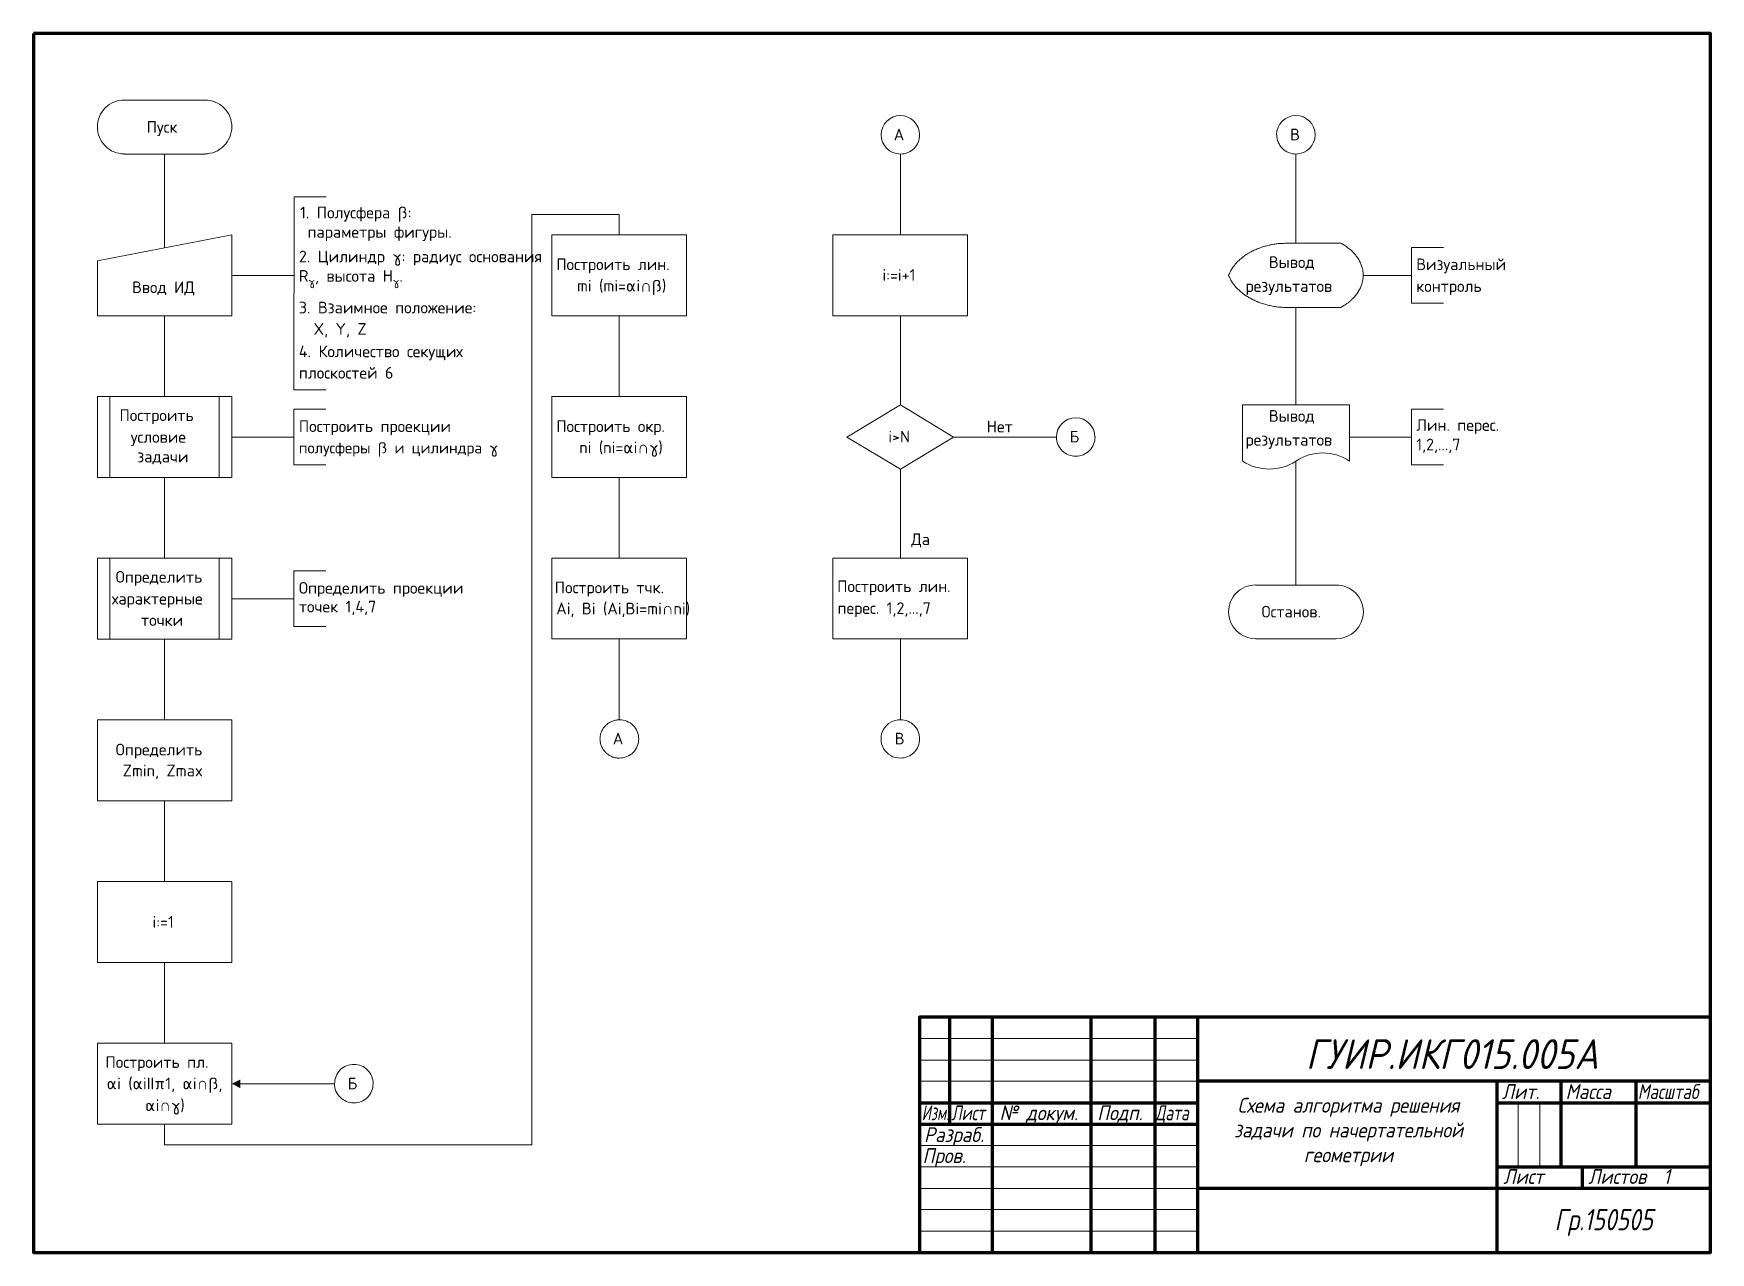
# Model space of a CAD drawing. Header units: millimetres. Extents: x 521 to 916, y 5 to 292.
import ezdxf

# ---------------------------------------------------------------- set-up
doc = ezdxf.new("R2010")
doc.units = ezdxf.units.MM
doc.header["$LTSCALE"] = 0.5
doc.layers.add('4-текст', color=7, linetype='Continuous', true_color=0x00ad00)
for name, color, linetype in [('PDF _PDF _Геометрия', 7, 'Continuous'), ('PDF _PDF _Сплошная заливка', 7, 'Continuous'), ('PDF _Текст', 7, 'Continuous')]:
    doc.layers.add(name, color=color, linetype=linetype)
doc.styles.add('PDF ISOCPEUR', font='ISOCPEUR.TTF')
doc.styles.get("Standard").update_dxf_attribs({"font": 'ISOCPEUI.TTF', "width": 0.9})

msp = doc.modelspace()

# ---------------------------------------------------------------- linework, layer by layer
at = {"layer": 'PDF _PDF _Геометрия', "lineweight": 80}
msp.add_lwpolyline([(520.73, 291.95), (520.73, 5), (915.73, 5), (915.73, 291.95)], close=True, dxfattribs=at)
at = {"layer": 'PDF _PDF _Геометрия', "lineweight": 13}
for points in [[(561.08, 276.24), (542.07, 276.24)], [(542.07, 263.58), (561.08, 263.58)], [(551.6, 263.58), (551.6, 241.53)], [(724.92, 263.58), (724.92, 244.53)], [(818.06, 263.58), (818.06, 242.59)], [(589.62, 253.5), (582.09, 253.5), (582.04, 208.04), (589.57, 208.04)], [(551.6, 35.18), (551.6, 30.35), (638.09, 30.35), (638.09, 249.32), (658.71, 249.32), (658.71, 244.53)], [(852.82, 241.61), (845.28, 241.61), (845.28, 228.49), (852.82, 228.49)], [(582.04, 235.01), (567.43, 235.01)], [(845.28, 235.01), (833.94, 235.01)], [(551.6, 225.52), (551.6, 206.52)], [(658.71, 225.52), (658.71, 206.52)], [(724.92, 225.52), (724.92, 204.53)], [(818.06, 227.47), (818.06, 204.53)], [(538.73, 187.46), (538.73, 206.52)], [(564.43, 187.46), (564.43, 206.52)], [(589.57, 203.55), (582.04, 203.55), (582.04, 190.43), (589.57, 190.43)], [(805.49, 191.27), (805.49, 204.53), (830.68, 204.53), (830.68, 191.27)], [(852.82, 203.55), (845.28, 203.55), (845.28, 190.43), (852.82, 190.43)], [(582.04, 196.95), (567.43, 196.95)], [(761.67, 196.95), (737.45, 196.95)], [(845.28, 196.95), (830.68, 196.95)], [(818.06, 191.27), (818.06, 162.1)], [(551.6, 187.46), (551.6, 168.45)], [(658.71, 187.46), (658.71, 168.45)], [(724.92, 189.41), (724.92, 168.45)], [(538.73, 149.4), (538.73, 168.45)], [(564.43, 149.4), (564.43, 168.45)], [(589.57, 165.45), (582.04, 165.45), (582.04, 152.37), (589.57, 152.37)], [(827.54, 162.1), (808.53, 162.1)], [(582.04, 158.89), (567.43, 158.89)], [(551.6, 149.4), (551.6, 130.39)], [(658.71, 149.45), (658.71, 130.39), (658.5, 130.39), (658.24, 130.35), (658.03, 130.31), (657.82, 130.31), (657.61, 130.23), (657.35, 130.18), (657.14, 130.1), (656.97, 130.01), (656.76, 129.93), (656.55, 129.84), (656.38, 129.72), (656.17, 129.63), (656, 129.51), (655.83, 129.34), (655.66, 129.21), (655.49, 129.08), (655.36, 128.91), (655.19, 128.74), (655.07, 128.57), (654.94, 128.41), (654.81, 128.24), (654.73, 128.02), (654.6, 127.81), (654.52, 127.64), (654.43, 127.43), (654.35, 127.22), (654.3, 127.01), (654.26, 126.8), (654.22, 126.58), (654.18, 126.33), (654.18, 126.12), (654.14, 125.86), (654.18, 125.65), (654.18, 125.4), (654.22, 125.19), (654.26, 124.98), (654.3, 124.76), (654.35, 124.55), (654.43, 124.34), (654.52, 124.13), (654.6, 123.92), (654.73, 123.71), (654.81, 123.54), (654.94, 123.37), (655.07, 123.16), (655.19, 122.99), (655.36, 122.86), (655.49, 122.69), (655.66, 122.52), (655.83, 122.39), (656, 122.27), (656.17, 122.14), (656.38, 122.01), (656.55, 121.93), (656.76, 121.8), (656.97, 121.72), (657.14, 121.63), (657.35, 121.59), (657.61, 121.5), (657.82, 121.46), (658.03, 121.42), (658.24, 121.38), (658.5, 121.38), (658.71, 121.38)], [(724.92, 149.45), (724.92, 130.39)], [(808.53, 149.45), (827.54, 149.45)], [(551.6, 111.3), (551.6, 92.33)], [(551.6, 73.24), (551.6, 54.23)], [(591.6, 44.71), (569.17, 44.71)]]:
    msp.add_lwpolyline(points, dxfattribs=at)
for points in [[(535.76, 225.52), (567.43, 225.52), (567.43, 244.53), (535.76, 238.48)], [(642.83, 225.52), (674.54, 225.52), (674.54, 244.53), (642.83, 244.53)], [(709.04, 225.52), (740.75, 225.52), (740.75, 244.53), (709.04, 244.53)], [(815.44, 242.59), (828.64, 242.59), (828.94, 242.42), (829.19, 242.29), (829.45, 242.12), (829.7, 241.95), (829.96, 241.78), (830.17, 241.61), (830.42, 241.44), (830.63, 241.27), (830.85, 241.1), (831.06, 240.93), (831.23, 240.76), (831.44, 240.55), (831.61, 240.38), (831.82, 240.17), (831.99, 240), (832.16, 239.79), (832.29, 239.58), (832.45, 239.37), (832.58, 239.2), (832.75, 238.99), (832.88, 238.78), (833, 238.56), (833.09, 238.35), (833.22, 238.14), (833.3, 237.93), (833.39, 237.72), (833.47, 237.5), (833.56, 237.25), (833.64, 237.04), (833.68, 236.83), (833.77, 236.62), (833.81, 236.36), (833.85, 236.15), (833.85, 235.94), (833.89, 235.68), (833.94, 235.47), (833.94, 235.26), (833.94, 235.01), (833.94, 234.8), (833.89, 234.58), (833.89, 234.33), (833.85, 234.12), (833.81, 233.91), (833.77, 233.65), (833.72, 233.44), (833.68, 233.19), (833.6, 232.98), (833.56, 232.76), (833.47, 232.55), (833.34, 232.3), (833.26, 232.09), (833.17, 231.87), (833.05, 231.66), (832.92, 231.45), (832.79, 231.24), (832.67, 230.99), (832.5, 230.77), (832.37, 230.56), (832.2, 230.39), (832.03, 230.18), (831.86, 229.97), (831.65, 229.76), (831.48, 229.55), (831.27, 229.38), (831.14, 229.21), (830.97, 229.08), (830.85, 228.95), (830.68, 228.83), (830.55, 228.7), (830.38, 228.57), (830.21, 228.45), (830.04, 228.36), (829.7, 228.11), (829.36, 227.89), (829.03, 227.68), (828.64, 227.47), (815.44, 227.47), (815.14, 227.47), (814.84, 227.51), (814.59, 227.51), (814.29, 227.56), (814, 227.56), (813.7, 227.6), (813.45, 227.64), (813.15, 227.68), (812.85, 227.73), (812.6, 227.77), (812.3, 227.85), (812.05, 227.89), (811.79, 227.94), (811.5, 228.02), (811.24, 228.06), (810.99, 228.15), (810.74, 228.23), (810.44, 228.32), (810.19, 228.4), (809.93, 228.49), (809.68, 228.57), (809.47, 228.66), (809.21, 228.74), (808.96, 228.83), (808.7, 228.95), (808.49, 229.04), (808.24, 229.16), (808.03, 229.25), (807.77, 229.38), (807.56, 229.5), (807.35, 229.63), (807.1, 229.76), (806.88, 229.88), (806.67, 230.01), (806.46, 230.14), (806.29, 230.27), (806.08, 230.39), (805.87, 230.52), (805.66, 230.69), (805.49, 230.82), (805.32, 230.99), (805.11, 231.11), (804.94, 231.28), (804.77, 231.45), (804.6, 231.58), (804.43, 231.75), (804.26, 231.92), (804.09, 232.09), (803.96, 232.26), (803.79, 232.42), (803.67, 232.59), (803.5, 232.76), (803.37, 232.93), (803.24, 233.1), (803.12, 233.31), (802.99, 233.48), (802.9, 233.65), (802.78, 233.86), (802.65, 234.03), (802.57, 234.25), (802.48, 234.41), (802.4, 234.63), (802.31, 234.84), (802.23, 235.01), (802.31, 235.22), (802.4, 235.43), (802.48, 235.64), (802.57, 235.81), (802.65, 236.02), (802.78, 236.19), (802.9, 236.4), (802.99, 236.57), (803.12, 236.79), (803.24, 236.95), (803.37, 237.12), (803.5, 237.29), (803.67, 237.5), (803.79, 237.67), (803.96, 237.84), (804.09, 238.01), (804.26, 238.18), (804.43, 238.35), (804.6, 238.48), (804.77, 238.65), (804.94, 238.82), (805.11, 238.94), (805.32, 239.11), (805.49, 239.28), (805.66, 239.41), (805.87, 239.54), (806.08, 239.71), (806.29, 239.83), (806.46, 239.96), (806.67, 240.09), (806.88, 240.21), (807.1, 240.34), (807.35, 240.47), (807.56, 240.6), (807.77, 240.72), (808.03, 240.81), (808.24, 240.93), (808.49, 241.06), (808.7, 241.15), (808.96, 241.23), (809.21, 241.36), (809.47, 241.44), (809.68, 241.53), (809.93, 241.61), (810.19, 241.7), (810.44, 241.78), (810.74, 241.87), (810.99, 241.91), (811.24, 241.99), (811.5, 242.08), (811.79, 242.12), (812.05, 242.16), (812.3, 242.25), (812.6, 242.29), (812.85, 242.33), (813.15, 242.37), (813.45, 242.42), (813.7, 242.46), (814, 242.5), (814.29, 242.5), (814.59, 242.54), (814.84, 242.54), (815.14, 242.54)], [(535.76, 187.46), (567.43, 187.46), (567.43, 206.52), (535.76, 206.52)], [(642.83, 187.46), (674.54, 187.46), (674.54, 206.52), (642.83, 206.52)], [(712.3, 196.95), (724.92, 204.53), (737.45, 196.95), (724.92, 189.41)], [(535.76, 149.4), (567.43, 149.4), (567.43, 168.45), (535.76, 168.45)], [(642.83, 149.45), (674.54, 149.45), (674.54, 168.45), (642.83, 168.45)], [(709.04, 149.45), (740.75, 149.45), (740.75, 168.45), (709.04, 168.45)], [(535.76, 111.3), (567.43, 111.3), (567.43, 130.39), (535.76, 130.39)], [(535.76, 73.24), (567.43, 73.24), (567.43, 92.33), (535.76, 92.33)], [(535.76, 35.18), (567.43, 35.18), (567.43, 54.23), (535.76, 54.23)]]:
    msp.add_lwpolyline(points, close=True, dxfattribs=at)
at = {"layer": 'PDF _PDF _Геометрия', "lineweight": 80}
for points in [[(915.73, 60.41), (729.45, 60.41), (729.45, 5)], [(736.48, 60.41), (736.48, 35.18)], [(746.55, 60.41), (746.55, 5)], [(769.75, 60.41), (769.75, 5)], [(784.87, 60.41), (784.87, 5)], [(794.9, 60.41), (794.9, 5)], [(915.73, 45.3), (794.9, 45.3)], [(865.39, 45.3), (865.39, 5)], [(880.51, 45.3), (880.51, 25.15)], [(898.16, 45.3), (898.16, 25.15)], [(729.45, 40.22), (794.9, 40.22)], [(865.39, 40.22), (915.73, 40.22)], [(729.45, 35.18), (794.9, 35.18)], [(865.39, 25.15), (915.73, 25.15)], [(885.54, 25.15), (885.54, 20.07)], [(915.73, 20.07), (794.9, 20.07)]]:
    msp.add_lwpolyline(points, dxfattribs=at)
at = {"layer": 'PDF _PDF _Геометрия', "lineweight": 18}
for points in [[(729.45, 55.33), (794.9, 55.33)], [(729.45, 50.3), (794.9, 50.3)], [(729.45, 45.3), (794.9, 45.3)], [(870.43, 40.22), (870.43, 25.15)], [(875.51, 40.22), (875.51, 25.15)], [(729.45, 30.19), (794.9, 30.19)], [(729.45, 25.15), (794.9, 25.15)], [(729.45, 20.07), (795.03, 20.07)], [(729.45, 15.07), (794.9, 15.07)], [(729.45, 10.03), (794.9, 10.03)]]:
    msp.add_lwpolyline(points, dxfattribs=at)
at = {"layer": 'PDF _PDF _Геометрия', "lineweight": 13}
for centre, radius, start, end in [((542.05, 270), 6.29, 89.6044, 180.3954), ((561.14, 270), 6.29, 359.6047, 90.3956), ((724.98, 268.09), 4.59, 90.4117, 179.5883), ((724.9, 268.09), 4.55, 0.2906, 89.7094), ((818.08, 268.09), 4.55, 90.2906, 179.7094), ((818.04, 268.09), 4.59, 0.4117, 89.5883), ((542.09, 269.96), 6.33, 179.9561, 270.0439), ((561.1, 269.96), 6.33, 269.9561, 0.0438), ((724.9, 268.14), 4.55, 180.2904, 270.2425), ((724.94, 268.09), 4.51, 269.8677, 0.1323), ((818.08, 268.09), 4.51, 179.8677, 270.1323), ((818.08, 268.14), 4.55, 269.7575, 359.7096), ((766.26, 196.93), 4.59, 90.4117, 179.5883), ((766.17, 196.97), 4.55, 359.7612, 89.1679), ((766.15, 196.94), 4.48, 179.922, 271.1489), ((766.26, 196.97), 4.51, 269.8677, 0.1323), ((811.82, 200.86), 11.45, 236.7555, 303.2445), ((824.39, 181.9), 11.32, 56.1456, 123.8544), ((808.51, 155.86), 6.29, 89.6048, 180.3957), ((827.65, 155.78), 6.33, 0.0715, 90.4723), ((808.56, 155.82), 6.33, 179.9561, 270.044), ((827.61, 155.86), 6.37, 269.8792, 359.5716), ((658.77, 125.89), 4.51, 359.8681, 90.1319), ((724.86, 125.89), 4.51, 89.1981, 270.8019), ((724.94, 125.89), 4.51, 359.8679, 90.1321), ((658.77, 125.89), 4.51, 269.8681, 0.1319), ((724.94, 125.89), 4.51, 269.8679, 0.1321), ((596.16, 44.77), 4.51, 89.434, 180.5657), ((596.2, 44.77), 4.51, 359.2696, 89.9615), ((596.11, 44.73), 4.51, 180.0384, 270.7306), ((596.2, 44.69), 4.51, 269.8681, 0.1318)]:
    msp.add_arc(centre, radius, start, end, dxfattribs=at)
at = {"layer": 'PDF _PDF _Сплошная заливка', "transparency": 33554559}
msp.add_solid([(569.42, 43.69), (567.43, 44.71), (569.42, 45.72)], dxfattribs=at)

# ---------------------------------------------------------------- texts
at = {"layer": '4-текст', "width": 0.9}
msp.add_text('ГУИР.ИКГ015.005А', height=7, dxfattribs=at).set_placement((820.43, 48.19))
at = {"layer": '4-текст', "lineweight": -3}
for s, height, width, p in [('Лит.', 3.5, 0.9, (866.61, 41.12)), ('Масса', 3.5, 0.9, (881.61, 41.12)), ('Масштаб', 3.5, 0.8, (898.61, 41.12)), ('Изм.', 3.5, 0.7, (729.94, 36.12)), ('Лист', 3.5, 0.75, (736.94, 36.12)), ('№ докум.', 3.5, 0.9, (748.28, 36.12)), ('Подп.', 3.5, 0.9, (771.28, 36.12)), ('Дата', 3.5, 0.75, (784.94, 36.12)), ('Разраб.', 3.5, 0.9, (730.5, 30.98)), ('Пров.', 3.5, 0.9, (730.15, 26.04)), ('Лист', 3.5, 0.9, (866.94, 21.12)), ('Листов  1', 3.5, 0.9, (886.94, 21.12)), ('Гр.150505', 5, 0.8, (879, 10.22))]:
    msp.add_text(s, height=height, dxfattribs=dict(at, width=width)).set_placement(p)
at = {"layer": '4-текст', "insert": (800.01, 41.4), "char_height": 3.5, "attachment_point": 1}
msp.add_mtext_dynamic_manual_height_columns('\\pxqc;Схема алгоритма решения задачи по начертательной геометрии', width=60.9169, gutter_width=35, heights=[0], dxfattribs=at)
at = {"layer": 'PDF _Текст', "attachment_point": 7, "style": 'PDF ISOCPEUR'}
for s, insert, char_height in [('Пуск', (547.36, 267.84), 2.748), ('А', (723.35, 266.8), 2.75), ('В', (816.71, 266.8), 2.75), ('\\A1;1. Полусфера β:^J параметры фигуры.', (583.51, 243.11), 2.7479), ('\\A1;2. Цилиндр γ: радиус основания ^JR{\\H0.7x;\\S^ γ;\\H1.42857x;, высота H\\H0.7x;\\S^ γ;\\H1.42857x;.}', (583.22, 232.58), 2.7479), ('Построить лин.', (643.85, 235.5), 2.7479), ('Вывод', (811.71, 236.32), 2.748), ('Визуальный', (846.43, 235.5), 2.748), ('Ввод ИД', (543.93, 230.28), 2.748), ('mi (mi=αi∩β)', (648.72, 230.37), 2.7479), ('i:=i+1', (720.69, 233.74), 2.748), ('результатов', (806.21, 230.37), 2.7479), ('контроль', (846.43, 230.37), 2.748), ('3. Взаимное положение:', (583.22, 226.07), 2.7479), ('X, Y, Z', (586.69, 220.4), 2.748), ('4. Количество секущих', (583.22, 215), 2.7479), ('плоскостей 6', (583.22, 210.71), 2.7479), ('Построить', (540.97, 199.98), 2.748), ('Вывод', (811.71, 200.12), 2.748), ('условие', (543.64, 194.85), 2.748), ('Построить проекции', (583.22, 197.39), 2.7479), ('Построить окр.', (643.85, 197.39), 2.7479), ('i>N', (722.08, 195.68), 2.748), ('Нет', (745.24, 198.05), 2.748), ('Б', (764.8, 195.68), 2.75), ('Лин. {\\fISOCPEUR|b0|i0|c204|p34;перес}. \\P1,2,...,7', (846.43, 193.19), 2.7479), ('полусферы β и цилиндра γ', (583.22, 192.31), 2.6283), ('ni (ni=αi∩γ)', (649.27, 192.31), 2.7479), ('результатов', (806.21, 194.18), 2.7479), ('задачи', (545.16, 190.55), 2.748), ('Да', (727.46, 170.96), 2.748), ('Определить', (540.08, 161.92), 2.748), ('Определить проекции', (583.22, 159.33), 2.7479), ('Построить тчк.', (643.51, 159.42), 2.7479), ('Построить лин.', (710.02, 159.71), 2.7479), ('характерные', (539.19, 156.79), 2.7479), ('точек 1,4,7', (583.22, 155.03), 2.7479), ('Ai, Bi (Ai,Bi=mi∩ni)', (643.85, 154.57), 2.7479), ('перес. 1,2,...,7', (710.1, 154.57), 2.7479), ('точки', (546.05, 152.49), 2.748), ('Останов.', (809.97, 154.48), 2.748), ('А', (657.18, 124.59), 2.75), ('В', (723.57, 124.59), 2.75), ('Определить', (540.08, 121.27), 2.748), ('Zmin, Zmax', (541.73, 116.43), 2.748), ('i:=1', (548.76, 81.45), 2.748), ('Построить пл.', (537.67, 47.69), 2.7479), ('αi (αiIIπ1, αi∩β,', (537.97, 42.57), 2.7479), ('Б', (594.74, 43.39), 2.75), ('αi∩γ)', (547.03, 37.45), 2.748)]:
    msp.add_mtext(s, dxfattribs=dict(at, insert=insert, char_height=char_height))

doc.saveas('drawing.dxf')
